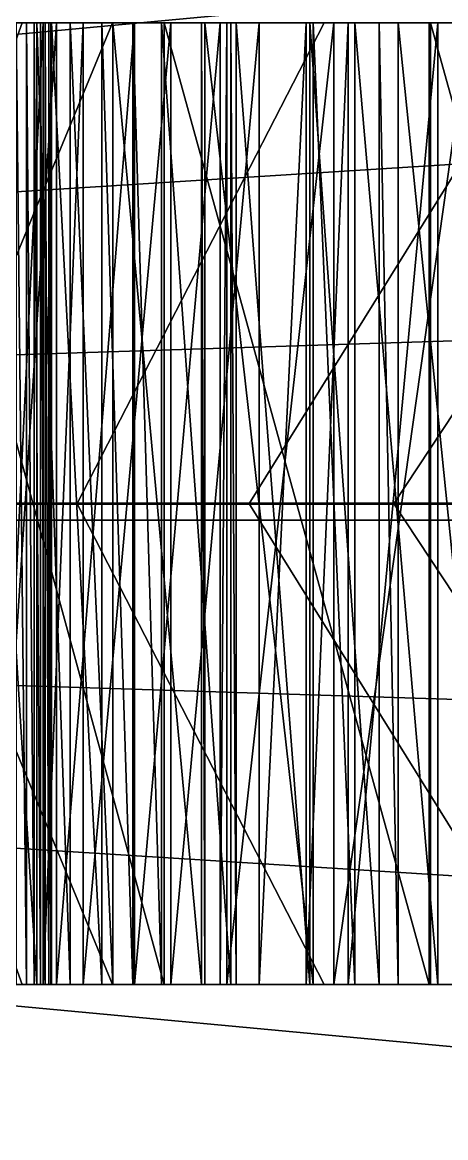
# Model space of a CAD drawing. Extents: x -4.7 to 8.2, y 0.4 to 1.1.
# Drawn here: x -4.32 to -4.263, y 0.6759 to 0.8258 of the extents above; entities that cross this region are included whole.
import ezdxf

# ---------------------------------------------------------------- set-up
doc = ezdxf.new("R2010")
doc.units = 0

msp = doc.modelspace()

# ---------------------------------------------------------------- linework, layer by layer
at = {"layer": 'polySurface8', "color": 253}
for points in [[(-3.9846, 0.85554, 2.49767), (-3.9846, 0.88537, 2.48363), (-4.39992, 0.8347, 2.39147), (-4.39992, 0.81682, 2.39989)], [(-3.9846, 0.88537, 2.0235), (-3.9846, 0.85554, 2.00947), (-4.39992, 0.81682, 2.10725), (-4.39992, 0.8347, 2.11566)], [(-3.9846, 0.82418, 2.50786), (-3.9846, 0.85554, 2.49767), (-4.39992, 0.81682, 2.39989), (-4.39992, 0.79803, 2.40599)], [(-3.9846, 0.85554, 2.00947), (-3.9846, 0.82418, 1.99928), (-4.39992, 0.79803, 2.10114), (-4.39992, 0.81682, 2.10725)], [(-4.32385, 0.82573, 0.56861), (-4.59873, 0.82573, 1.13901), (-4.31535, 0.82573, 0.57091)], [(-4.31535, 0.82573, 0.57091), (-4.59873, 0.82573, 1.13901), (-4.30488, 0.82573, 0.5706)], [(-4.30488, 0.82573, 0.5706), (-4.59873, 0.82573, 1.13901), (-4.29335, 0.82573, 0.56778)], [(-4.29335, 0.82573, 0.56778), (-4.59873, 0.82573, 1.13901), (-4.29243, 0.82573, 0.56756)], [(-4.59873, 0.82573, 1.13901), (-4.32079, 0.82573, 1.10938), (-4.29243, 0.82573, 0.56756)], [(-4.32385, 0.82573, 3.92501), (-4.31535, 0.82573, 3.92271), (-4.59807, 0.82573, 3.35448)], [(-4.31535, 0.82573, 3.92271), (-4.30488, 0.82573, 3.92303), (-4.59807, 0.82573, 3.35448)], [(-4.30488, 0.82573, 3.92303), (-4.29335, 0.82573, 3.92584), (-4.59807, 0.82573, 3.35448)], [(-4.29335, 0.82573, 3.92584), (-4.29243, 0.82573, 3.92607), (-4.59807, 0.82573, 3.35448)], [(-4.59807, 0.82573, 3.35448), (-4.29243, 0.82573, 3.92607), (-4.32079, 0.82573, 3.38424)], [(-4.36935, 0.82573, 0.42399), (-4.37939, 0.82573, 0.43224), (-4.31799, 0.82573, 0.47086)], [(-4.31799, 0.82573, 0.47086), (-4.37939, 0.82573, 0.43224), (-4.32606, 0.82573, 0.48966)], [(-4.36935, 0.82573, 4.06963), (-4.31799, 0.82573, 4.02276), (-4.37939, 0.82573, 4.06138)], [(-4.31799, 0.82573, 4.02276), (-4.32606, 0.82573, 4.00396), (-4.37939, 0.82573, 4.06138)], [(-4.35803, 0.82573, 0.41567), (-4.36935, 0.82573, 0.42399), (-4.3135, 0.82573, 0.46192)], [(-4.3135, 0.82573, 0.46192), (-4.36935, 0.82573, 0.42399), (-4.31799, 0.82573, 0.47086)], [(-4.35803, 0.82573, 4.07795), (-4.3135, 0.82573, 4.0317), (-4.36935, 0.82573, 4.06963)], [(-4.3135, 0.82573, 4.0317), (-4.31799, 0.82573, 4.02276), (-4.36935, 0.82573, 4.06963)], [(-4.34986, 0.82573, 0.41036), (-4.35803, 0.82573, 0.41567), (-4.30777, 0.82573, 0.45053)], [(-4.30777, 0.82573, 0.45053), (-4.35803, 0.82573, 0.41567), (-4.3135, 0.82573, 0.46192)], [(-4.34986, 0.82573, 4.08326), (-4.30777, 0.82573, 4.04309), (-4.35803, 0.82573, 4.07795)], [(-4.30777, 0.82573, 4.04309), (-4.3135, 0.82573, 4.0317), (-4.35803, 0.82573, 4.07795)], [(-4.3466, 0.82573, 0.40824), (-4.34986, 0.82573, 0.41036), (-4.30777, 0.82573, 0.45053)], [(-4.3466, 0.82573, 4.08538), (-4.30777, 0.82573, 4.04309), (-4.34986, 0.82573, 4.08326)], [(-4.33509, 0.82573, 0.40173), (-4.3466, 0.82573, 0.40824), (-4.30777, 0.82573, 0.45053)], [(-4.33509, 0.82573, 4.0919), (-4.30777, 0.82573, 4.04309), (-4.3466, 0.82573, 4.08538)], [(-4.3346, 0.76104, 0.22112), (-4.34317, 0.76104, 0.2328), (-4.31996, 0.82573, 0.26345), (-4.30782, 0.82573, 0.2543)], [(-4.3346, 0.76104, 4.27251), (-4.30782, 0.82573, 4.23932), (-4.31996, 0.82573, 4.23017), (-4.34317, 0.76104, 4.26082)], [(-4.33621, 0.82573, 0.32055), (-4.30088, 0.82573, 0.31194), (-4.33638, 0.82573, 0.2774)], [(-4.33638, 0.82573, 0.2774), (-4.30088, 0.82573, 0.31194), (-4.31996, 0.82573, 0.26345)], [(-4.33621, 0.82573, 4.17307), (-4.33638, 0.82573, 4.21622), (-4.30088, 0.82573, 4.18168)], [(-4.33638, 0.82573, 4.21622), (-4.31996, 0.82573, 4.23017), (-4.30088, 0.82573, 4.18168)], [(-4.33621, 0.69647, 0.32055), (-4.30088, 0.69647, 0.31194), (-4.33621, 0.82573, 0.32055)], [(-4.30088, 0.69647, 0.31194), (-4.30088, 0.82573, 0.31194), (-4.33621, 0.82573, 0.32055)], [(-4.33621, 0.69647, 4.17307), (-4.33621, 0.82573, 4.17307), (-4.30088, 0.69647, 4.18168)], [(-4.33621, 0.82573, 4.17307), (-4.30088, 0.82573, 4.18168), (-4.30088, 0.69647, 4.18168)], [(-4.32348, 0.82573, 0.39612), (-4.33509, 0.82573, 0.40173), (-4.29538, 0.82573, 0.42881)], [(-4.29538, 0.82573, 0.42881), (-4.33509, 0.82573, 0.40173), (-4.29585, 0.82573, 0.42964)], [(-4.29585, 0.82573, 0.42964), (-4.33509, 0.82573, 0.40173), (-4.30777, 0.82573, 0.45053)], [(-4.32348, 0.82573, 4.09751), (-4.29538, 0.82573, 4.06481), (-4.33509, 0.82573, 4.0919)], [(-4.29538, 0.82573, 4.06481), (-4.29585, 0.82573, 4.06398), (-4.33509, 0.82573, 4.0919)], [(-4.29585, 0.82573, 4.06398), (-4.30777, 0.82573, 4.04309), (-4.33509, 0.82573, 4.0919)], [(-4.31264, 0.76104, 0.18866), (-4.3346, 0.76104, 0.22112), (-4.30782, 0.82573, 0.2543), (-4.27935, 0.82573, 0.23283)], [(-4.31264, 0.76104, 4.30497), (-4.27935, 0.82573, 4.26079), (-4.30782, 0.82573, 4.23932), (-4.3346, 0.76104, 4.27251)], [(-4.32606, 0.69647, 0.48966), (-4.31799, 0.69647, 0.47086), (-4.32606, 0.82573, 0.48966)], [(-4.31799, 0.69647, 0.47086), (-4.31799, 0.82573, 0.47086), (-4.32606, 0.82573, 0.48966)], [(-4.32606, 0.69647, 4.00396), (-4.32606, 0.82573, 4.00396), (-4.31799, 0.69647, 4.02276)], [(-4.32606, 0.82573, 4.00396), (-4.31799, 0.82573, 4.02276), (-4.31799, 0.69647, 4.02276)], [(-4.31535, 0.69647, 0.57091), (-4.32385, 0.69647, 0.56861), (-4.31535, 0.82573, 0.57091)], [(-4.32385, 0.69647, 0.56861), (-4.32385, 0.82573, 0.56861), (-4.31535, 0.82573, 0.57091)], [(-4.31535, 0.69647, 3.92271), (-4.31535, 0.82573, 3.92271), (-4.32385, 0.69647, 3.92501)], [(-4.31535, 0.82573, 3.92271), (-4.32385, 0.82573, 3.92501), (-4.32385, 0.69647, 3.92501)], [(-4.31717, 0.82573, 0.39358), (-4.32348, 0.82573, 0.39612), (-4.29538, 0.82573, 0.42881)], [(-4.31717, 0.69647, 0.39358), (-4.32348, 0.69647, 0.39612), (-4.31717, 0.82573, 0.39358)], [(-4.32348, 0.69647, 0.39612), (-4.32348, 0.82573, 0.39612), (-4.31717, 0.82573, 0.39358)], [(-4.31717, 0.82573, 4.10004), (-4.29538, 0.82573, 4.06481), (-4.32348, 0.82573, 4.09751)], [(-4.31717, 0.69647, 4.10004), (-4.31717, 0.82573, 4.10004), (-4.32348, 0.69647, 4.09751)], [(-4.31717, 0.82573, 4.10004), (-4.32348, 0.82573, 4.09751), (-4.32348, 0.69647, 4.09751)], [(-4.32079, 0.82573, 1.10938), (-4.3194, 0.82573, 1.09629), (-4.29243, 0.82573, 0.56756)], [(-4.32079, 0.69647, 1.10938), (-4.3194, 0.69647, 1.09629), (-4.32079, 0.82573, 1.10938)], [(-4.3194, 0.69647, 1.09629), (-4.3194, 0.82573, 1.09629), (-4.32079, 0.82573, 1.10938)], [(-4.32079, 0.82573, 3.38424), (-4.29243, 0.82573, 3.92607), (-4.3194, 0.82573, 3.39734)], [(-4.32079, 0.69647, 3.38424), (-4.32079, 0.82573, 3.38424), (-4.3194, 0.69647, 3.39734)], [(-4.32079, 0.82573, 3.38424), (-4.3194, 0.82573, 3.39734), (-4.3194, 0.69647, 3.39734)], [(-4.30088, 0.82573, 0.31194), (-4.26521, 0.82573, 0.30325), (-4.31996, 0.82573, 0.26345)], [(-4.31996, 0.82573, 0.26345), (-4.26521, 0.82573, 0.30325), (-4.30782, 0.82573, 0.2543)], [(-4.30088, 0.82573, 4.18168), (-4.31996, 0.82573, 4.23017), (-4.26521, 0.82573, 4.19038)], [(-4.31996, 0.82573, 4.23017), (-4.30782, 0.82573, 4.23932), (-4.26521, 0.82573, 4.19038)], [(-4.3194, 0.82573, 1.09629), (-4.31837, 0.82573, 1.08744), (-4.29243, 0.82573, 0.56756)], [(-4.3194, 0.69647, 1.09629), (-4.31837, 0.69647, 1.08744), (-4.3194, 0.82573, 1.09629)], [(-4.31837, 0.69647, 1.08744), (-4.31837, 0.82573, 1.08744), (-4.3194, 0.82573, 1.09629)], [(-4.3194, 0.82573, 3.39734), (-4.29243, 0.82573, 3.92607), (-4.31837, 0.82573, 3.40618)], [(-4.3194, 0.69647, 3.39734), (-4.3194, 0.82573, 3.39734), (-4.31837, 0.69647, 3.40618)], [(-4.3194, 0.82573, 3.39734), (-4.31837, 0.82573, 3.40618), (-4.31837, 0.69647, 3.40618)], [(-4.31837, 0.82573, 1.08744), (-4.31753, 0.82573, 1.08117), (-4.29243, 0.82573, 0.56756)], [(-4.31837, 0.69647, 1.08744), (-4.31753, 0.69647, 1.08117), (-4.31837, 0.82573, 1.08744)], [(-4.31753, 0.69647, 1.08117), (-4.31753, 0.82573, 1.08117), (-4.31837, 0.82573, 1.08744)], [(-4.31837, 0.82573, 3.40618), (-4.29243, 0.82573, 3.92607), (-4.31753, 0.82573, 3.41246)], [(-4.31837, 0.69647, 3.40618), (-4.31837, 0.82573, 3.40618), (-4.31753, 0.69647, 3.41246)], [(-4.31837, 0.82573, 3.40618), (-4.31753, 0.82573, 3.41246), (-4.31753, 0.69647, 3.41246)], [(-4.31799, 0.69647, 0.47086), (-4.3135, 0.69647, 0.46192), (-4.31799, 0.82573, 0.47086)], [(-4.3135, 0.69647, 0.46192), (-4.3135, 0.82573, 0.46192), (-4.31799, 0.82573, 0.47086)], [(-4.31799, 0.69647, 4.02276), (-4.31799, 0.82573, 4.02276), (-4.3135, 0.69647, 4.0317)], [(-4.31799, 0.82573, 4.02276), (-4.3135, 0.82573, 4.0317), (-4.3135, 0.69647, 4.0317)], [(-4.31753, 0.82573, 1.08117), (-4.31687, 0.82573, 1.07744), (-4.29243, 0.82573, 0.56756)], [(-4.31753, 0.69647, 1.08117), (-4.31687, 0.69647, 1.07744), (-4.31753, 0.82573, 1.08117)], [(-4.31687, 0.69647, 1.07744), (-4.31687, 0.82573, 1.07744), (-4.31753, 0.82573, 1.08117)], [(-4.31753, 0.82573, 3.41246), (-4.29243, 0.82573, 3.92607), (-4.31687, 0.82573, 3.41618)], [(-4.31753, 0.69647, 3.41246), (-4.31753, 0.82573, 3.41246), (-4.31687, 0.69647, 3.41618)], [(-4.31753, 0.82573, 3.41246), (-4.31687, 0.82573, 3.41618), (-4.31687, 0.69647, 3.41618)], [(-4.31178, 0.82573, 0.39142), (-4.31717, 0.82573, 0.39358), (-4.29538, 0.82573, 0.42881)], [(-4.31178, 0.69647, 0.39142), (-4.31717, 0.69647, 0.39358), (-4.31178, 0.82573, 0.39142)], [(-4.31717, 0.69647, 0.39358), (-4.31717, 0.82573, 0.39358), (-4.31178, 0.82573, 0.39142)], [(-4.31178, 0.82573, 4.10221), (-4.29538, 0.82573, 4.06481), (-4.31717, 0.82573, 4.10004)], [(-4.31178, 0.69647, 4.10221), (-4.31178, 0.82573, 4.10221), (-4.31717, 0.69647, 4.10004)], [(-4.31178, 0.82573, 4.10221), (-4.31717, 0.82573, 4.10004), (-4.31717, 0.69647, 4.10004)], [(-4.30926, 0.82573, 1.05546), (-4.30122, 0.82573, 1.03161), (-4.31687, 0.82573, 1.07744)], [(-4.31687, 0.82573, 1.07744), (-4.30122, 0.82573, 1.03161), (-4.29243, 0.82573, 0.56756)], [(-4.31687, 0.69647, 1.07744), (-4.3164, 0.69647, 1.07629), (-4.31687, 0.82573, 1.07744)], [(-4.3164, 0.69647, 1.07629), (-4.3164, 0.82573, 1.07629), (-4.31687, 0.82573, 1.07744)], [(-4.31687, 0.82573, 3.41618), (-4.29243, 0.82573, 3.92607), (-4.30926, 0.82573, 3.43816)], [(-4.31687, 0.69647, 3.41618), (-4.31687, 0.82573, 3.41618), (-4.3164, 0.69647, 3.41733)], [(-4.31687, 0.82573, 3.41618), (-4.3164, 0.82573, 3.41733), (-4.3164, 0.69647, 3.41733)], [(-4.31612, 0.82573, 1.0777), (-4.30926, 0.82573, 1.05546), (-4.3164, 0.82573, 1.07629)], [(-4.3164, 0.69647, 1.07629), (-4.31612, 0.69647, 1.0777), (-4.3164, 0.82573, 1.07629)], [(-4.31612, 0.69647, 1.0777), (-4.31612, 0.82573, 1.0777), (-4.3164, 0.82573, 1.07629)], [(-4.31612, 0.82573, 3.41592), (-4.3164, 0.82573, 3.41733), (-4.30926, 0.82573, 3.43816)], [(-4.3164, 0.69647, 3.41733), (-4.3164, 0.82573, 3.41733), (-4.31612, 0.69647, 3.41592)], [(-4.3164, 0.82573, 3.41733), (-4.31612, 0.82573, 3.41592), (-4.31612, 0.69647, 3.41592)], [(-4.31608, 0.82573, 1.07935), (-4.30926, 0.82573, 1.05546), (-4.31612, 0.82573, 1.0777)], [(-4.31612, 0.69647, 1.0777), (-4.31608, 0.69647, 1.07935), (-4.31612, 0.82573, 1.0777)], [(-4.31608, 0.69647, 1.07935), (-4.31608, 0.82573, 1.07935), (-4.31612, 0.82573, 1.0777)], [(-4.31608, 0.82573, 3.41427), (-4.31612, 0.82573, 3.41592), (-4.30926, 0.82573, 3.43816)], [(-4.31612, 0.69647, 3.41592), (-4.31612, 0.82573, 3.41592), (-4.31608, 0.69647, 3.41427)], [(-4.31612, 0.82573, 3.41592), (-4.31608, 0.82573, 3.41427), (-4.31608, 0.69647, 3.41427)], [(-4.31603, 0.82573, 1.08167), (-4.30926, 0.82573, 1.05546), (-4.31608, 0.82573, 1.07935)], [(-4.31608, 0.69647, 1.07935), (-4.31603, 0.69647, 1.08167), (-4.31608, 0.82573, 1.07935)], [(-4.31603, 0.69647, 1.08167), (-4.31603, 0.82573, 1.08167), (-4.31608, 0.82573, 1.07935)], [(-4.31603, 0.82573, 3.41195), (-4.31608, 0.82573, 3.41427), (-4.30926, 0.82573, 3.43816)], [(-4.31608, 0.69647, 3.41427), (-4.31608, 0.82573, 3.41427), (-4.31603, 0.69647, 3.41195)], [(-4.31608, 0.82573, 3.41427), (-4.31603, 0.82573, 3.41195), (-4.31603, 0.69647, 3.41195)], [(-4.31603, 0.69647, 1.08167), (-4.30926, 0.69647, 1.05546), (-4.31603, 0.82573, 1.08167)], [(-4.30926, 0.69647, 1.05546), (-4.30926, 0.82573, 1.05546), (-4.31603, 0.82573, 1.08167)], [(-4.31603, 0.69647, 3.41195), (-4.31603, 0.82573, 3.41195), (-4.30926, 0.69647, 3.43816)], [(-4.31603, 0.82573, 3.41195), (-4.30926, 0.82573, 3.43816), (-4.30926, 0.69647, 3.43816)], [(-4.30488, 0.69647, 0.5706), (-4.31535, 0.69647, 0.57091), (-4.30488, 0.82573, 0.5706)], [(-4.31535, 0.69647, 0.57091), (-4.31535, 0.82573, 0.57091), (-4.30488, 0.82573, 0.5706)], [(-4.30488, 0.69647, 3.92303), (-4.30488, 0.82573, 3.92303), (-4.31535, 0.69647, 3.92271)], [(-4.30488, 0.82573, 3.92303), (-4.31535, 0.82573, 3.92271), (-4.31535, 0.69647, 3.92271)], [(-4.3135, 0.69647, 0.46192), (-4.30777, 0.69647, 0.45053), (-4.3135, 0.82573, 0.46192)], [(-4.30777, 0.69647, 0.45053), (-4.30777, 0.82573, 0.45053), (-4.3135, 0.82573, 0.46192)], [(-4.3135, 0.69647, 4.0317), (-4.3135, 0.82573, 4.0317), (-4.30777, 0.69647, 4.04309)], [(-4.3135, 0.82573, 4.0317), (-4.30777, 0.82573, 4.04309), (-4.30777, 0.69647, 4.04309)], [(-4.28947, 0.76104, 0.15836), (-4.31264, 0.76104, 0.18866), (-4.27935, 0.82573, 0.23283), (-4.2492, 0.82573, 0.2101)], [(-4.28947, 0.76104, 4.33526), (-4.2492, 0.82573, 4.28352), (-4.27935, 0.82573, 4.26079), (-4.31264, 0.76104, 4.30497)], [(-4.29998, 0.82573, 0.38762), (-4.31178, 0.82573, 0.39142), (-4.29538, 0.82573, 0.42881)], [(-4.29998, 0.69647, 0.38762), (-4.31178, 0.69647, 0.39142), (-4.29998, 0.82573, 0.38762)], [(-4.31178, 0.69647, 0.39142), (-4.31178, 0.82573, 0.39142), (-4.29998, 0.82573, 0.38762)], [(-4.29998, 0.82573, 4.10601), (-4.29538, 0.82573, 4.06481), (-4.31178, 0.82573, 4.10221)], [(-4.29998, 0.69647, 4.10601), (-4.29998, 0.82573, 4.10601), (-4.31178, 0.69647, 4.10221)], [(-4.29998, 0.82573, 4.10601), (-4.31178, 0.82573, 4.10221), (-4.31178, 0.69647, 4.10221)], [(-4.30926, 0.69647, 1.05546), (-4.3051, 0.69647, 1.04313), (-4.30926, 0.82573, 1.05546)], [(-4.3051, 0.69647, 1.04313), (-4.3051, 0.82573, 1.04313), (-4.30926, 0.82573, 1.05546)], [(-4.30926, 0.82573, 3.43816), (-4.29243, 0.82573, 3.92607), (-4.30122, 0.82573, 3.46202)], [(-4.30926, 0.69647, 3.43816), (-4.30926, 0.82573, 3.43816), (-4.3051, 0.69647, 3.45049)], [(-4.30926, 0.82573, 3.43816), (-4.3051, 0.82573, 3.45049), (-4.3051, 0.69647, 3.45049)], [(-4.30782, 0.82573, 0.2543), (-4.26521, 0.82573, 0.30325), (-4.27935, 0.82573, 0.23283)], [(-4.30782, 0.82573, 4.23932), (-4.27935, 0.82573, 4.26079), (-4.26521, 0.82573, 4.19038)], [(-4.30777, 0.69647, 0.45053), (-4.29585, 0.69647, 0.42964), (-4.30777, 0.82573, 0.45053)], [(-4.29585, 0.69647, 0.42964), (-4.29585, 0.82573, 0.42964), (-4.30777, 0.82573, 0.45053)], [(-4.30777, 0.69647, 4.04309), (-4.30777, 0.82573, 4.04309), (-4.29585, 0.69647, 4.06398)], [(-4.30777, 0.82573, 4.04309), (-4.29585, 0.82573, 4.06398), (-4.29585, 0.69647, 4.06398)], [(-4.3051, 0.69647, 1.04313), (-4.30122, 0.69647, 1.03161), (-4.3051, 0.82573, 1.04313)], [(-4.30122, 0.69647, 1.03161), (-4.30122, 0.82573, 1.03161), (-4.3051, 0.82573, 1.04313)], [(-4.3051, 0.69647, 3.45049), (-4.3051, 0.82573, 3.45049), (-4.30122, 0.69647, 3.46202)], [(-4.3051, 0.82573, 3.45049), (-4.30122, 0.82573, 3.46202), (-4.30122, 0.69647, 3.46202)], [(-4.29335, 0.69647, 0.56778), (-4.30488, 0.69647, 0.5706), (-4.29335, 0.82573, 0.56778)], [(-4.30488, 0.69647, 0.5706), (-4.30488, 0.82573, 0.5706), (-4.29335, 0.82573, 0.56778)], [(-4.29335, 0.69647, 3.92584), (-4.29335, 0.82573, 3.92584), (-4.30488, 0.69647, 3.92303)], [(-4.29335, 0.82573, 3.92584), (-4.30488, 0.82573, 3.92303), (-4.30488, 0.69647, 3.92303)], [(-4.30122, 0.82573, 1.03161), (-4.29189, 0.82573, 1.01009), (-4.29243, 0.82573, 0.56756)], [(-4.30122, 0.69647, 1.03161), (-4.29189, 0.69647, 1.01009), (-4.30122, 0.82573, 1.03161)], [(-4.29189, 0.69647, 1.01009), (-4.29189, 0.82573, 1.01009), (-4.30122, 0.82573, 1.03161)], [(-4.30122, 0.82573, 3.46202), (-4.29243, 0.82573, 3.92607), (-4.29189, 0.82573, 3.48353)], [(-4.30122, 0.69647, 3.46202), (-4.30122, 0.82573, 3.46202), (-4.29189, 0.69647, 3.48353)], [(-4.30122, 0.82573, 3.46202), (-4.29189, 0.82573, 3.48353), (-4.29189, 0.69647, 3.48353)], [(-4.30088, 0.69647, 0.31194), (-4.26521, 0.69647, 0.30325), (-4.30088, 0.82573, 0.31194)], [(-4.26521, 0.69647, 0.30325), (-4.26521, 0.82573, 0.30325), (-4.30088, 0.82573, 0.31194)], [(-4.30088, 0.69647, 4.18168), (-4.30088, 0.82573, 4.18168), (-4.26521, 0.69647, 4.19038)], [(-4.30088, 0.82573, 4.18168), (-4.26521, 0.82573, 4.19038), (-4.26521, 0.69647, 4.19038)], [(-4.28809, 0.82573, 0.38473), (-4.29998, 0.82573, 0.38762), (-4.28081, 0.82573, 0.40582)], [(-4.28081, 0.82573, 0.40582), (-4.29998, 0.82573, 0.38762), (-4.29538, 0.82573, 0.42881)], [(-4.28809, 0.69647, 0.38473), (-4.29998, 0.69647, 0.38762), (-4.28809, 0.82573, 0.38473)], [(-4.29998, 0.69647, 0.38762), (-4.29998, 0.82573, 0.38762), (-4.28809, 0.82573, 0.38473)], [(-4.28809, 0.82573, 4.1089), (-4.28081, 0.82573, 4.08781), (-4.29998, 0.82573, 4.10601)], [(-4.28081, 0.82573, 4.08781), (-4.29538, 0.82573, 4.06481), (-4.29998, 0.82573, 4.10601)], [(-4.28809, 0.69647, 4.1089), (-4.28809, 0.82573, 4.1089), (-4.29998, 0.69647, 4.10601)], [(-4.28809, 0.82573, 4.1089), (-4.29998, 0.82573, 4.10601), (-4.29998, 0.69647, 4.10601)], [(-4.29585, 0.69647, 0.42964), (-4.29538, 0.69647, 0.42881), (-4.29585, 0.82573, 0.42964)], [(-4.29538, 0.69647, 0.42881), (-4.29538, 0.82573, 0.42881), (-4.29585, 0.82573, 0.42964)], [(-4.29585, 0.69647, 4.06398), (-4.29585, 0.82573, 4.06398), (-4.29538, 0.69647, 4.06481)], [(-4.29585, 0.82573, 4.06398), (-4.29538, 0.82573, 4.06481), (-4.29538, 0.69647, 4.06481)], [(-4.29538, 0.69647, 0.42881), (-4.28081, 0.69647, 0.40582), (-4.29538, 0.82573, 0.42881)], [(-4.28081, 0.69647, 0.40582), (-4.28081, 0.82573, 0.40582), (-4.29538, 0.82573, 0.42881)], [(-4.29538, 0.69647, 4.06481), (-4.29538, 0.82573, 4.06481), (-4.28081, 0.69647, 4.08781)], [(-4.29538, 0.82573, 4.06481), (-4.28081, 0.82573, 4.08781), (-4.28081, 0.69647, 4.08781)], [(-4.29243, 0.69647, 0.56756), (-4.29335, 0.69647, 0.56778), (-4.29243, 0.82573, 0.56756)], [(-4.29335, 0.69647, 0.56778), (-4.29335, 0.82573, 0.56778), (-4.29243, 0.82573, 0.56756)], [(-4.29243, 0.69647, 3.92607), (-4.29243, 0.82573, 3.92607), (-4.29335, 0.69647, 3.92584)], [(-4.29243, 0.82573, 3.92607), (-4.29335, 0.82573, 3.92584), (-4.29335, 0.69647, 3.92584)], [(-4.29189, 0.82573, 1.01009), (-4.29118, 0.82573, 1.00881), (-4.29243, 0.82573, 0.56756)], [(-4.29118, 0.82573, 1.00881), (-4.28128, 0.82573, 0.99092), (-4.29243, 0.82573, 0.56756)], [(-4.28128, 0.82573, 0.99092), (-4.27196, 0.82573, 0.97774), (-4.29243, 0.82573, 0.56756)], [(-4.27196, 0.82573, 0.97774), (-4.26939, 0.82573, 0.97409), (-4.29243, 0.82573, 0.56756)], [(-4.26939, 0.82573, 0.97409), (-4.25622, 0.82573, 0.95961), (-4.29243, 0.82573, 0.56756)], [(-4.25622, 0.82573, 0.95961), (-4.2464, 0.82573, 0.95136), (-4.29243, 0.82573, 0.56756)], [(-4.2464, 0.82573, 0.95136), (-4.24176, 0.82573, 0.94746), (-4.29243, 0.82573, 0.56756)], [(-4.24176, 0.82573, 0.94746), (-4.22603, 0.82573, 0.93767), (-4.29243, 0.82573, 0.56756)], [(-4.22603, 0.82573, 0.93767), (-4.20901, 0.82573, 0.93022), (-4.29243, 0.82573, 0.56756)], [(-4.20901, 0.82573, 0.93022), (-4.19071, 0.82573, 0.9251), (-4.29243, 0.82573, 0.56756)], [(-4.29243, 0.82573, 0.56756), (-4.19071, 0.82573, 0.9251), (-4.27803, 0.82573, 0.56167)], [(-4.27803, 0.69647, 0.56167), (-4.29243, 0.69647, 0.56756), (-4.27803, 0.82573, 0.56167)], [(-4.29243, 0.69647, 0.56756), (-4.29243, 0.82573, 0.56756), (-4.27803, 0.82573, 0.56167)], [(-4.29189, 0.82573, 3.48353), (-4.29243, 0.82573, 3.92607), (-4.29118, 0.82573, 3.48482)], [(-4.29118, 0.82573, 3.48482), (-4.29243, 0.82573, 3.92607), (-4.28128, 0.82573, 3.5027)], [(-4.28128, 0.82573, 3.5027), (-4.29243, 0.82573, 3.92607), (-4.27196, 0.82573, 3.51588)], [(-4.27196, 0.82573, 3.51588), (-4.29243, 0.82573, 3.92607), (-4.26939, 0.82573, 3.51953)], [(-4.26939, 0.82573, 3.51953), (-4.29243, 0.82573, 3.92607), (-4.25622, 0.82573, 3.53402)], [(-4.25622, 0.82573, 3.53402), (-4.29243, 0.82573, 3.92607), (-4.2464, 0.82573, 3.54226)], [(-4.2464, 0.82573, 3.54226), (-4.29243, 0.82573, 3.92607), (-4.24176, 0.82573, 3.54616)], [(-4.24176, 0.82573, 3.54616), (-4.29243, 0.82573, 3.92607), (-4.22603, 0.82573, 3.55595)], [(-4.22603, 0.82573, 3.55595), (-4.29243, 0.82573, 3.92607), (-4.20901, 0.82573, 3.56341)], [(-4.20901, 0.82573, 3.56341), (-4.29243, 0.82573, 3.92607), (-4.19071, 0.82573, 3.56852)], [(-4.29243, 0.82573, 3.92607), (-4.27803, 0.82573, 3.93195), (-4.19071, 0.82573, 3.56852)], [(-4.27803, 0.69647, 3.93195), (-4.27803, 0.82573, 3.93195), (-4.29243, 0.69647, 3.92607)], [(-4.27803, 0.82573, 3.93195), (-4.29243, 0.82573, 3.92607), (-4.29243, 0.69647, 3.92607)], [(-4.29189, 0.69647, 1.01009), (-4.29118, 0.69647, 1.00881), (-4.29189, 0.82573, 1.01009)], [(-4.29118, 0.69647, 1.00881), (-4.29118, 0.82573, 1.00881), (-4.29189, 0.82573, 1.01009)], [(-4.29189, 0.69647, 3.48353), (-4.29189, 0.82573, 3.48353), (-4.29118, 0.69647, 3.48482)], [(-4.29189, 0.82573, 3.48353), (-4.29118, 0.82573, 3.48482), (-4.29118, 0.69647, 3.48482)], [(-4.29118, 0.69647, 1.00881), (-4.28128, 0.69647, 0.99092), (-4.29118, 0.82573, 1.00881)], [(-4.28128, 0.69647, 0.99092), (-4.28128, 0.82573, 0.99092), (-4.29118, 0.82573, 1.00881)], [(-4.29118, 0.69647, 3.48482), (-4.29118, 0.82573, 3.48482), (-4.28128, 0.69647, 3.5027)], [(-4.29118, 0.82573, 3.48482), (-4.28128, 0.82573, 3.5027), (-4.28128, 0.69647, 3.5027)], [(-4.22724, 0.82573, 0.19356), (-4.27003, 0.76104, 0.13301), (-4.28947, 0.76104, 0.15836), (-4.2492, 0.82573, 0.2101)], [(-4.22724, 0.82573, 4.30007), (-4.2492, 0.82573, 4.28352), (-4.28947, 0.76104, 4.33526), (-4.27003, 0.76104, 4.36062)], [(-4.28178, 0.82573, 0.38368), (-4.28809, 0.82573, 0.38473), (-4.2752, 0.82573, 0.39775)], [(-4.2752, 0.82573, 0.39775), (-4.28809, 0.82573, 0.38473), (-4.28081, 0.82573, 0.40582)], [(-4.28178, 0.69647, 0.38368), (-4.28809, 0.69647, 0.38473), (-4.28178, 0.82573, 0.38368)], [(-4.28809, 0.69647, 0.38473), (-4.28809, 0.82573, 0.38473), (-4.28178, 0.82573, 0.38368)], [(-4.28178, 0.82573, 4.10994), (-4.2752, 0.82573, 4.09587), (-4.28809, 0.82573, 4.1089)], [(-4.2752, 0.82573, 4.09587), (-4.28081, 0.82573, 4.08781), (-4.28809, 0.82573, 4.1089)], [(-4.28178, 0.69647, 4.10994), (-4.28178, 0.82573, 4.10994), (-4.28809, 0.69647, 4.1089)], [(-4.28178, 0.82573, 4.10994), (-4.28809, 0.82573, 4.1089), (-4.28809, 0.69647, 4.1089)], [(-4.2761, 0.82573, 0.38274), (-4.28178, 0.82573, 0.38368), (-4.2752, 0.82573, 0.39775)], [(-4.2761, 0.69647, 0.38274), (-4.28178, 0.69647, 0.38368), (-4.2761, 0.82573, 0.38274)], [(-4.28178, 0.69647, 0.38368), (-4.28178, 0.82573, 0.38368), (-4.2761, 0.82573, 0.38274)], [(-4.2761, 0.82573, 4.11088), (-4.2752, 0.82573, 4.09587), (-4.28178, 0.82573, 4.10994)], [(-4.2761, 0.69647, 4.11088), (-4.2761, 0.82573, 4.11088), (-4.28178, 0.69647, 4.10994)], [(-4.2761, 0.82573, 4.11088), (-4.28178, 0.82573, 4.10994), (-4.28178, 0.69647, 4.10994)], [(-4.28128, 0.69647, 0.99092), (-4.27196, 0.69647, 0.97774), (-4.28128, 0.82573, 0.99092)], [(-4.27196, 0.69647, 0.97774), (-4.27196, 0.82573, 0.97774), (-4.28128, 0.82573, 0.99092)], [(-4.28128, 0.69647, 3.5027), (-4.28128, 0.82573, 3.5027), (-4.27196, 0.69647, 3.51588)], [(-4.28128, 0.82573, 3.5027), (-4.27196, 0.82573, 3.51588), (-4.27196, 0.69647, 3.51588)], [(-4.28081, 0.69647, 0.40582), (-4.2752, 0.69647, 0.39775), (-4.28081, 0.82573, 0.40582)], [(-4.2752, 0.69647, 0.39775), (-4.2752, 0.82573, 0.39775), (-4.28081, 0.82573, 0.40582)], [(-4.28081, 0.69647, 4.08781), (-4.28081, 0.82573, 4.08781), (-4.2752, 0.69647, 4.09587)], [(-4.28081, 0.82573, 4.08781), (-4.2752, 0.82573, 4.09587), (-4.2752, 0.69647, 4.09587)], [(-4.26521, 0.82573, 0.30325), (-4.26503, 0.82573, 0.3032), (-4.27935, 0.82573, 0.23283)], [(-4.26503, 0.82573, 0.3032), (-4.229, 0.82573, 0.29631), (-4.27935, 0.82573, 0.23283)], [(-4.27935, 0.82573, 0.23283), (-4.229, 0.82573, 0.29631), (-4.2492, 0.82573, 0.2101)], [(-4.26521, 0.82573, 4.19038), (-4.27935, 0.82573, 4.26079), (-4.26503, 0.82573, 4.19042)], [(-4.26503, 0.82573, 4.19042), (-4.27935, 0.82573, 4.26079), (-4.229, 0.82573, 4.19731)], [(-4.27935, 0.82573, 4.26079), (-4.2492, 0.82573, 4.28352), (-4.229, 0.82573, 4.19731)], [(-4.19071, 0.82573, 0.9251), (-4.17924, 0.82573, 0.92349), (-4.27803, 0.82573, 0.56167)], [(-4.17924, 0.82573, 0.92349), (-4.17113, 0.82573, 0.92234), (-4.27803, 0.82573, 0.56167)], [(-4.27803, 0.82573, 0.56167), (-4.17113, 0.82573, 0.92234), (-4.25623, 0.82573, 0.5492)], [(-4.25979, 0.69647, 0.55124), (-4.27803, 0.69647, 0.56167), (-4.25979, 0.82573, 0.55124)], [(-4.27803, 0.69647, 0.56167), (-4.27803, 0.82573, 0.56167), (-4.25979, 0.82573, 0.55124)], [(-4.19071, 0.82573, 3.56852), (-4.27803, 0.82573, 3.93195), (-4.17113, 0.82573, 3.57128)], [(-4.27803, 0.82573, 3.93195), (-4.25623, 0.82573, 3.94442), (-4.17113, 0.82573, 3.57128)], [(-4.25979, 0.69647, 3.94239), (-4.25979, 0.82573, 3.94239), (-4.27803, 0.69647, 3.93195)], [(-4.25979, 0.82573, 3.94239), (-4.27803, 0.82573, 3.93195), (-4.27803, 0.69647, 3.93195)], [(-4.26403, 0.82573, 0.38167), (-4.2761, 0.82573, 0.38274), (-4.2752, 0.82573, 0.39775)], [(-4.26403, 0.69647, 0.38167), (-4.2761, 0.69647, 0.38274), (-4.26403, 0.82573, 0.38167)], [(-4.2761, 0.69647, 0.38274), (-4.2761, 0.82573, 0.38274), (-4.26403, 0.82573, 0.38167)], [(-4.26403, 0.82573, 4.11195), (-4.2752, 0.82573, 4.09587), (-4.2761, 0.82573, 4.11088)], [(-4.26403, 0.69647, 4.11195), (-4.26403, 0.82573, 4.11195), (-4.2761, 0.69647, 4.11088)], [(-4.26403, 0.82573, 4.11195), (-4.2761, 0.82573, 4.11088), (-4.2761, 0.69647, 4.11088)], [(-4.2752, 0.69647, 0.39775), (-4.26403, 0.69647, 0.38167), (-4.2752, 0.82573, 0.39775)], [(-4.26403, 0.69647, 0.38167), (-4.26403, 0.82573, 0.38167), (-4.2752, 0.82573, 0.39775)], [(-4.2752, 0.69647, 4.09587), (-4.2752, 0.82573, 4.09587), (-4.26403, 0.69647, 4.11195)], [(-4.2752, 0.82573, 4.09587), (-4.26403, 0.82573, 4.11195), (-4.26403, 0.69647, 4.11195)], [(-4.27196, 0.69647, 0.97774), (-4.26939, 0.69647, 0.97409), (-4.27196, 0.82573, 0.97774)], [(-4.26939, 0.69647, 0.97409), (-4.26939, 0.82573, 0.97409), (-4.27196, 0.82573, 0.97774)], [(-4.27196, 0.69647, 3.51588), (-4.27196, 0.82573, 3.51588), (-4.26939, 0.69647, 3.51953)], [(-4.27196, 0.82573, 3.51588), (-4.26939, 0.82573, 3.51953), (-4.26939, 0.69647, 3.51953)], [(-4.26193, 0.76104, 0.1234), (-4.27003, 0.76104, 0.13301), (-4.22724, 0.82573, 0.19356), (-4.2191, 0.82573, 0.18817)], [(-4.26193, 0.76104, 4.37023), (-4.2191, 0.82573, 4.30545), (-4.22724, 0.82573, 4.30007), (-4.27003, 0.76104, 4.36062)], [(-4.26939, 0.69647, 0.97409), (-4.25622, 0.69647, 0.95961), (-4.26939, 0.82573, 0.97409)], [(-4.25622, 0.69647, 0.95961), (-4.25622, 0.82573, 0.95961), (-4.26939, 0.82573, 0.97409)], [(-4.26939, 0.69647, 3.51953), (-4.26939, 0.82573, 3.51953), (-4.25622, 0.69647, 3.53402)], [(-4.26939, 0.82573, 3.51953), (-4.25622, 0.82573, 3.53402), (-4.25622, 0.69647, 3.53402)], [(-4.26521, 0.69647, 0.30325), (-4.26503, 0.69647, 0.3032), (-4.26521, 0.82573, 0.30325)], [(-4.26503, 0.69647, 0.3032), (-4.26503, 0.82573, 0.3032), (-4.26521, 0.82573, 0.30325)], [(-4.26521, 0.69647, 4.19038), (-4.26521, 0.82573, 4.19038), (-4.26503, 0.69647, 4.19042)], [(-4.26521, 0.82573, 4.19038), (-4.26503, 0.82573, 4.19042), (-4.26503, 0.69647, 4.19042)], [(-4.26503, 0.69647, 0.3032), (-4.229, 0.69647, 0.29631), (-4.26503, 0.82573, 0.3032)], [(-4.229, 0.69647, 0.29631), (-4.229, 0.82573, 0.29631), (-4.26503, 0.82573, 0.3032)], [(-4.26503, 0.69647, 4.19042), (-4.26503, 0.82573, 4.19042), (-4.229, 0.69647, 4.19731)], [(-4.26503, 0.82573, 4.19042), (-4.229, 0.82573, 4.19731), (-4.229, 0.69647, 4.19731)], [(-3.9846, 0.79179, 2.51403), (-3.9846, 0.82418, 2.50786), (-4.39992, 0.79803, 2.40599), (-4.39992, 0.77861, 2.4097)], [(-3.9846, 0.82418, 1.99928), (-3.9846, 0.79179, 1.9931), (-4.39992, 0.77861, 2.09744), (-4.39992, 0.79803, 2.10114)], [(-3.9846, 0.75889, 2.5161), (-3.9846, 0.79179, 2.51403), (-4.39992, 0.77861, 2.4097), (-4.39992, 0.75889, 2.41094)], [(-3.9846, 0.79179, 1.9931), (-3.9846, 0.75889, 1.99103), (-4.39992, 0.75889, 2.0962), (-4.39992, 0.77861, 2.09744)], [(-4.3346, 0.76116, 0.22111), (-4.30782, 0.69647, 0.25429), (-4.31996, 0.69647, 0.26345), (-4.34317, 0.76116, 0.2328)], [(-4.3346, 0.76116, 4.27252), (-4.34317, 0.76116, 4.26082), (-4.31996, 0.69647, 4.23018), (-4.30782, 0.69647, 4.23933)], [(-4.3346, 0.76104, 0.22112), (-4.31264, 0.76104, 0.18866), (-4.31264, 0.76116, 0.18866), (-4.3346, 0.76116, 0.22111)], [(-4.31264, 0.76116, 0.18866), (-4.27934, 0.69647, 0.23283), (-4.30782, 0.69647, 0.25429), (-4.3346, 0.76116, 0.22111)], [(-4.3346, 0.76104, 4.27251), (-4.3346, 0.76116, 4.27252), (-4.31264, 0.76116, 4.30496), (-4.31264, 0.76104, 4.30497)], [(-4.31264, 0.76116, 4.30496), (-4.3346, 0.76116, 4.27252), (-4.30782, 0.69647, 4.23933), (-4.27934, 0.69647, 4.26079)], [(-4.28947, 0.76116, 0.15836), (-4.31264, 0.76116, 0.18866), (-4.31264, 0.76104, 0.18866), (-4.28947, 0.76104, 0.15836)], [(-4.28947, 0.76116, 0.15836), (-4.2492, 0.69647, 0.21011), (-4.27934, 0.69647, 0.23283), (-4.31264, 0.76116, 0.18866)], [(-4.28947, 0.76116, 4.33526), (-4.28947, 0.76104, 4.33526), (-4.31264, 0.76104, 4.30497), (-4.31264, 0.76116, 4.30496)], [(-4.28947, 0.76116, 4.33526), (-4.31264, 0.76116, 4.30496), (-4.27934, 0.69647, 4.26079), (-4.2492, 0.69647, 4.28352)], [(-4.28947, 0.76116, 0.15836), (-4.28947, 0.76104, 0.15836), (-4.27003, 0.76104, 0.13301), (-4.27003, 0.76116, 0.13301)], [(-4.22724, 0.69647, 0.19356), (-4.2492, 0.69647, 0.21011), (-4.28947, 0.76116, 0.15836), (-4.27003, 0.76116, 0.13301)], [(-4.28947, 0.76116, 4.33526), (-4.27003, 0.76116, 4.36062), (-4.27003, 0.76104, 4.36062), (-4.28947, 0.76104, 4.33526)], [(-4.22724, 0.69647, 4.30006), (-4.27003, 0.76116, 4.36062), (-4.28947, 0.76116, 4.33526), (-4.2492, 0.69647, 4.28352)], [(-4.27003, 0.76116, 0.13301), (-4.27003, 0.76104, 0.13301), (-4.26193, 0.76104, 0.1234), (-4.26193, 0.76116, 0.1234)], [(-4.26193, 0.76116, 0.1234), (-4.2191, 0.69647, 0.18817), (-4.22724, 0.69647, 0.19356), (-4.27003, 0.76116, 0.13301)], [(-4.27003, 0.76116, 4.36062), (-4.26193, 0.76116, 4.37022), (-4.26193, 0.76104, 4.37023), (-4.27003, 0.76104, 4.36062)], [(-4.26193, 0.76116, 4.37022), (-4.27003, 0.76116, 4.36062), (-4.22724, 0.69647, 4.30006), (-4.2191, 0.69647, 4.30545)], [(-3.9846, 0.72599, 2.51403), (-3.9846, 0.75889, 2.5161), (-4.39992, 0.75889, 2.41094), (-4.39992, 0.73917, 2.4097)], [(-3.9846, 0.75889, 1.99103), (-3.9846, 0.72599, 1.9931), (-4.39992, 0.73917, 2.09744), (-4.39992, 0.75889, 2.0962)], [(-3.9846, 0.72599, 1.9931), (-3.9846, 0.6936, 1.99928), (-4.39992, 0.71975, 2.10114), (-4.39992, 0.73917, 2.09744)], [(-3.9846, 0.6936, 2.50786), (-3.9846, 0.72599, 2.51403), (-4.39992, 0.73917, 2.4097), (-4.39992, 0.71975, 2.40599)], [(-3.9846, 0.6936, 1.99928), (-3.9846, 0.66224, 2.00947), (-4.39992, 0.70096, 2.10725), (-4.39992, 0.71975, 2.10114)], [(-3.9846, 0.66224, 2.49767), (-3.9846, 0.6936, 2.50786), (-4.39992, 0.71975, 2.40599), (-4.39992, 0.70096, 2.39989)], [(-3.9846, 0.66224, 2.00947), (-3.9846, 0.63241, 2.0235), (-4.39992, 0.68308, 2.11566), (-4.39992, 0.70096, 2.10725)], [(-3.9846, 0.63241, 2.48363), (-3.9846, 0.66224, 2.49767), (-4.39992, 0.70096, 2.39989), (-4.39992, 0.68308, 2.39147)], [(-4.32385, 0.69647, 0.56861), (-4.31535, 0.69647, 0.57091), (-4.59873, 0.69647, 1.13901)], [(-4.31535, 0.69647, 0.57091), (-4.30488, 0.69647, 0.5706), (-4.59873, 0.69647, 1.13901)], [(-4.30488, 0.69647, 0.5706), (-4.29335, 0.69647, 0.56778), (-4.59873, 0.69647, 1.13901)], [(-4.29335, 0.69647, 0.56778), (-4.29243, 0.69647, 0.56756), (-4.59873, 0.69647, 1.13901)], [(-4.59873, 0.69647, 1.13901), (-4.29243, 0.69647, 0.56756), (-4.32079, 0.69647, 1.10938)], [(-4.32385, 0.69647, 3.92501), (-4.59807, 0.69647, 3.35448), (-4.31535, 0.69647, 3.92271)], [(-4.31535, 0.69647, 3.92271), (-4.59807, 0.69647, 3.35448), (-4.30488, 0.69647, 3.92303)], [(-4.30488, 0.69647, 3.92303), (-4.59807, 0.69647, 3.35448), (-4.29335, 0.69647, 3.92584)], [(-4.29335, 0.69647, 3.92584), (-4.59807, 0.69647, 3.35448), (-4.29243, 0.69647, 3.92607)], [(-4.59807, 0.69647, 3.35448), (-4.32079, 0.69647, 3.38424), (-4.29243, 0.69647, 3.92607)], [(-4.36935, 0.69647, 0.42399), (-4.31799, 0.69647, 0.47086), (-4.37939, 0.69647, 0.43224)], [(-4.31799, 0.69647, 0.47086), (-4.32606, 0.69647, 0.48966), (-4.37939, 0.69647, 0.43224)], [(-4.36935, 0.69647, 4.06963), (-4.37939, 0.69647, 4.06138), (-4.31799, 0.69647, 4.02276)], [(-4.31799, 0.69647, 4.02276), (-4.37939, 0.69647, 4.06138), (-4.32606, 0.69647, 4.00396)], [(-4.35803, 0.69647, 0.41567), (-4.3135, 0.69647, 0.46192), (-4.36935, 0.69647, 0.42399)], [(-4.3135, 0.69647, 0.46192), (-4.31799, 0.69647, 0.47086), (-4.36935, 0.69647, 0.42399)], [(-4.35803, 0.69647, 4.07795), (-4.36935, 0.69647, 4.06963), (-4.3135, 0.69647, 4.0317)], [(-4.3135, 0.69647, 4.0317), (-4.36935, 0.69647, 4.06963), (-4.31799, 0.69647, 4.02276)], [(-4.34986, 0.69647, 0.41036), (-4.30777, 0.69647, 0.45053), (-4.35803, 0.69647, 0.41567)], [(-4.30777, 0.69647, 0.45053), (-4.3135, 0.69647, 0.46192), (-4.35803, 0.69647, 0.41567)], [(-4.34986, 0.69647, 4.08326), (-4.35803, 0.69647, 4.07795), (-4.30777, 0.69647, 4.04309)], [(-4.30777, 0.69647, 4.04309), (-4.35803, 0.69647, 4.07795), (-4.3135, 0.69647, 4.0317)], [(-4.3466, 0.69647, 0.40824), (-4.30777, 0.69647, 0.45053), (-4.34986, 0.69647, 0.41036)], [(-4.3466, 0.69647, 4.08538), (-4.34986, 0.69647, 4.08326), (-4.30777, 0.69647, 4.04309)], [(-4.33509, 0.69647, 0.40173), (-4.30777, 0.69647, 0.45053), (-4.3466, 0.69647, 0.40824)], [(-4.33509, 0.69647, 4.0919), (-4.3466, 0.69647, 4.08538), (-4.30777, 0.69647, 4.04309)], [(-4.33621, 0.69647, 0.32055), (-4.33638, 0.69647, 0.2774), (-4.30088, 0.69647, 0.31194)], [(-4.33638, 0.69647, 0.2774), (-4.31996, 0.69647, 0.26345), (-4.30088, 0.69647, 0.31194)], [(-4.33621, 0.69647, 4.17307), (-4.30088, 0.69647, 4.18168), (-4.33638, 0.69647, 4.21622)], [(-4.33638, 0.69647, 4.21622), (-4.30088, 0.69647, 4.18168), (-4.31996, 0.69647, 4.23018)], [(-4.32348, 0.69647, 0.39612), (-4.29538, 0.69647, 0.42881), (-4.33509, 0.69647, 0.40173)], [(-4.29538, 0.69647, 0.42881), (-4.29585, 0.69647, 0.42964), (-4.33509, 0.69647, 0.40173)], [(-4.29585, 0.69647, 0.42964), (-4.30777, 0.69647, 0.45053), (-4.33509, 0.69647, 0.40173)], [(-4.32348, 0.69647, 4.09751), (-4.33509, 0.69647, 4.0919), (-4.29538, 0.69647, 4.06481)], [(-4.29538, 0.69647, 4.06481), (-4.33509, 0.69647, 4.0919), (-4.29585, 0.69647, 4.06398)], [(-4.29585, 0.69647, 4.06398), (-4.33509, 0.69647, 4.0919), (-4.30777, 0.69647, 4.04309)], [(-4.31717, 0.69647, 0.39358), (-4.29538, 0.69647, 0.42881), (-4.32348, 0.69647, 0.39612)], [(-4.31717, 0.69647, 4.10004), (-4.32348, 0.69647, 4.09751), (-4.29538, 0.69647, 4.06481)], [(-4.32079, 0.69647, 1.10938), (-4.29243, 0.69647, 0.56756), (-4.3194, 0.69647, 1.09629)], [(-4.32079, 0.69647, 3.38424), (-4.3194, 0.69647, 3.39734), (-4.29243, 0.69647, 3.92607)], [(-4.30088, 0.69647, 0.31194), (-4.31996, 0.69647, 0.26345), (-4.26521, 0.69647, 0.30325)], [(-4.31996, 0.69647, 0.26345), (-4.30782, 0.69647, 0.25429), (-4.26521, 0.69647, 0.30325)], [(-4.30088, 0.69647, 4.18168), (-4.26521, 0.69647, 4.19038), (-4.31996, 0.69647, 4.23018)], [(-4.31996, 0.69647, 4.23018), (-4.26521, 0.69647, 4.19038), (-4.30782, 0.69647, 4.23933)], [(-4.3194, 0.69647, 1.09629), (-4.29243, 0.69647, 0.56756), (-4.31837, 0.69647, 1.08744)], [(-4.3194, 0.69647, 3.39734), (-4.31837, 0.69647, 3.40618), (-4.29243, 0.69647, 3.92607)], [(-4.31837, 0.69647, 1.08744), (-4.29243, 0.69647, 0.56756), (-4.31753, 0.69647, 1.08117)], [(-4.31837, 0.69647, 3.40618), (-4.31753, 0.69647, 3.41246), (-4.29243, 0.69647, 3.92607)], [(-4.31753, 0.69647, 1.08117), (-4.29243, 0.69647, 0.56756), (-4.31687, 0.69647, 1.07744)], [(-4.31753, 0.69647, 3.41246), (-4.31687, 0.69647, 3.41618), (-4.29243, 0.69647, 3.92607)], [(-4.31178, 0.69647, 0.39142), (-4.29538, 0.69647, 0.42881), (-4.31717, 0.69647, 0.39358)], [(-4.31178, 0.69647, 4.10221), (-4.31717, 0.69647, 4.10004), (-4.29538, 0.69647, 4.06481)], [(-4.31687, 0.69647, 1.07744), (-4.29243, 0.69647, 0.56756), (-4.30926, 0.69647, 1.05546)], [(-4.31687, 0.69647, 3.41618), (-4.30926, 0.69647, 3.43816), (-4.29243, 0.69647, 3.92607)], [(-4.31612, 0.69647, 1.0777), (-4.3164, 0.69647, 1.07629), (-4.30926, 0.69647, 1.05546)], [(-4.31612, 0.69647, 3.41592), (-4.30926, 0.69647, 3.43816), (-4.3164, 0.69647, 3.41733)], [(-4.31608, 0.69647, 1.07935), (-4.31612, 0.69647, 1.0777), (-4.30926, 0.69647, 1.05546)], [(-4.31608, 0.69647, 3.41427), (-4.30926, 0.69647, 3.43816), (-4.31612, 0.69647, 3.41592)], [(-4.31603, 0.69647, 1.08167), (-4.31608, 0.69647, 1.07935), (-4.30926, 0.69647, 1.05546)], [(-4.31603, 0.69647, 3.41195), (-4.30926, 0.69647, 3.43816), (-4.31608, 0.69647, 3.41427)], [(-4.29998, 0.69647, 0.38762), (-4.29538, 0.69647, 0.42881), (-4.31178, 0.69647, 0.39142)], [(-4.29998, 0.69647, 4.10601), (-4.31178, 0.69647, 4.10221), (-4.29538, 0.69647, 4.06481)], [(-4.30926, 0.69647, 1.05546), (-4.29243, 0.69647, 0.56756), (-4.30122, 0.69647, 1.03161)], [(-4.30926, 0.69647, 3.43816), (-4.30122, 0.69647, 3.46202), (-4.29243, 0.69647, 3.92607)], [(-4.30782, 0.69647, 0.25429), (-4.27935, 0.69647, 0.23283), (-4.26521, 0.69647, 0.30325)], [(-4.30782, 0.69647, 4.23933), (-4.26521, 0.69647, 4.19038), (-4.27935, 0.69647, 4.26079)], [(-4.30122, 0.69647, 1.03161), (-4.29243, 0.69647, 0.56756), (-4.29189, 0.69647, 1.01009)], [(-4.30122, 0.69647, 3.46202), (-4.29189, 0.69647, 3.48353), (-4.29243, 0.69647, 3.92607)], [(-4.28809, 0.69647, 0.38473), (-4.28081, 0.69647, 0.40582), (-4.29998, 0.69647, 0.38762)], [(-4.28081, 0.69647, 0.40582), (-4.29538, 0.69647, 0.42881), (-4.29998, 0.69647, 0.38762)], [(-4.28809, 0.69647, 4.1089), (-4.29998, 0.69647, 4.10601), (-4.28081, 0.69647, 4.08781)], [(-4.28081, 0.69647, 4.08781), (-4.29998, 0.69647, 4.10601), (-4.29538, 0.69647, 4.06481)], [(-4.29189, 0.69647, 1.01009), (-4.29243, 0.69647, 0.56756), (-4.29118, 0.69647, 1.00881)], [(-4.29118, 0.69647, 1.00881), (-4.29243, 0.69647, 0.56756), (-4.28128, 0.69647, 0.99092)], [(-4.28128, 0.69647, 0.99092), (-4.29243, 0.69647, 0.56756), (-4.27196, 0.69647, 0.97774)], [(-4.27196, 0.69647, 0.97774), (-4.29243, 0.69647, 0.56756), (-4.26939, 0.69647, 0.97409)], [(-4.26939, 0.69647, 0.97409), (-4.29243, 0.69647, 0.56756), (-4.25622, 0.69647, 0.95961)], [(-4.25622, 0.69647, 0.95961), (-4.29243, 0.69647, 0.56756), (-4.2464, 0.69647, 0.95136)], [(-4.2464, 0.69647, 0.95136), (-4.29243, 0.69647, 0.56756), (-4.24176, 0.69647, 0.94746)], [(-4.24176, 0.69647, 0.94746), (-4.29243, 0.69647, 0.56756), (-4.22603, 0.69647, 0.93767)], [(-4.22603, 0.69647, 0.93767), (-4.29243, 0.69647, 0.56756), (-4.20901, 0.69647, 0.93022)], [(-4.20901, 0.69647, 0.93022), (-4.29243, 0.69647, 0.56756), (-4.19071, 0.69647, 0.9251)], [(-4.29243, 0.69647, 0.56756), (-4.27803, 0.69647, 0.56167), (-4.19071, 0.69647, 0.9251)], [(-4.29189, 0.69647, 3.48353), (-4.29118, 0.69647, 3.48482), (-4.29243, 0.69647, 3.92607)], [(-4.29118, 0.69647, 3.48482), (-4.28128, 0.69647, 3.5027), (-4.29243, 0.69647, 3.92607)], [(-4.28128, 0.69647, 3.5027), (-4.27196, 0.69647, 3.51588), (-4.29243, 0.69647, 3.92607)], [(-4.27196, 0.69647, 3.51588), (-4.26939, 0.69647, 3.51953), (-4.29243, 0.69647, 3.92607)], [(-4.26939, 0.69647, 3.51953), (-4.25622, 0.69647, 3.53402), (-4.29243, 0.69647, 3.92607)], [(-4.25622, 0.69647, 3.53402), (-4.2464, 0.69647, 3.54226), (-4.29243, 0.69647, 3.92607)], [(-4.2464, 0.69647, 3.54226), (-4.24176, 0.69647, 3.54616), (-4.29243, 0.69647, 3.92607)], [(-4.24176, 0.69647, 3.54616), (-4.22603, 0.69647, 3.55595), (-4.29243, 0.69647, 3.92607)], [(-4.22603, 0.69647, 3.55595), (-4.20901, 0.69647, 3.56341), (-4.29243, 0.69647, 3.92607)], [(-4.20901, 0.69647, 3.56341), (-4.19071, 0.69647, 3.56852), (-4.29243, 0.69647, 3.92607)], [(-4.29243, 0.69647, 3.92607), (-4.19071, 0.69647, 3.56852), (-4.27803, 0.69647, 3.93195)], [(-4.28178, 0.69647, 0.38368), (-4.2752, 0.69647, 0.39775), (-4.28809, 0.69647, 0.38473)], [(-4.2752, 0.69647, 0.39775), (-4.28081, 0.69647, 0.40582), (-4.28809, 0.69647, 0.38473)], [(-4.28178, 0.69647, 4.10994), (-4.28809, 0.69647, 4.1089), (-4.2752, 0.69647, 4.09587)], [(-4.2752, 0.69647, 4.09587), (-4.28809, 0.69647, 4.1089), (-4.28081, 0.69647, 4.08781)], [(-4.2761, 0.69647, 0.38274), (-4.2752, 0.69647, 0.39775), (-4.28178, 0.69647, 0.38368)], [(-4.2761, 0.69647, 4.11088), (-4.28178, 0.69647, 4.10994), (-4.2752, 0.69647, 4.09587)], [(-4.26521, 0.69647, 0.30325), (-4.27935, 0.69647, 0.23283), (-4.26503, 0.69647, 0.3032)], [(-4.26503, 0.69647, 0.3032), (-4.27935, 0.69647, 0.23283), (-4.229, 0.69647, 0.29631)], [(-4.27935, 0.69647, 0.23283), (-4.2492, 0.69647, 0.21011), (-4.229, 0.69647, 0.29631)], [(-4.26521, 0.69647, 4.19038), (-4.26503, 0.69647, 4.19042), (-4.27935, 0.69647, 4.26079)], [(-4.26503, 0.69647, 4.19042), (-4.229, 0.69647, 4.19731), (-4.27935, 0.69647, 4.26079)], [(-4.27935, 0.69647, 4.26079), (-4.229, 0.69647, 4.19731), (-4.2492, 0.69647, 4.28352)], [(-4.19071, 0.69647, 0.9251), (-4.27803, 0.69647, 0.56167), (-4.17924, 0.69647, 0.92349)], [(-4.17924, 0.69647, 0.92349), (-4.27803, 0.69647, 0.56167), (-4.17113, 0.69647, 0.92234)], [(-4.27803, 0.69647, 0.56167), (-4.25623, 0.69647, 0.5492), (-4.17113, 0.69647, 0.92234)], [(-4.19071, 0.69647, 3.56852), (-4.17113, 0.69647, 3.57128), (-4.27803, 0.69647, 3.93195)], [(-4.27803, 0.69647, 3.93195), (-4.17113, 0.69647, 3.57128), (-4.25623, 0.69647, 3.94442)], [(-4.26403, 0.69647, 0.38167), (-4.2752, 0.69647, 0.39775), (-4.2761, 0.69647, 0.38274)], [(-4.26403, 0.69647, 4.11195), (-4.2761, 0.69647, 4.11088), (-4.2752, 0.69647, 4.09587)], [(-3.9846, 0.63241, 2.0235), (-3.9846, 0.60457, 2.04117), (-4.39992, 0.66639, 2.12625), (-4.39992, 0.68308, 2.11566)], [(-3.9846, 0.60457, 2.46596), (-3.9846, 0.63241, 2.48363), (-4.39992, 0.68308, 2.39147), (-4.39992, 0.66639, 2.38088)]]:
    msp.add_3dface(points, dxfattribs=at)

doc.saveas('drawing.dxf')
